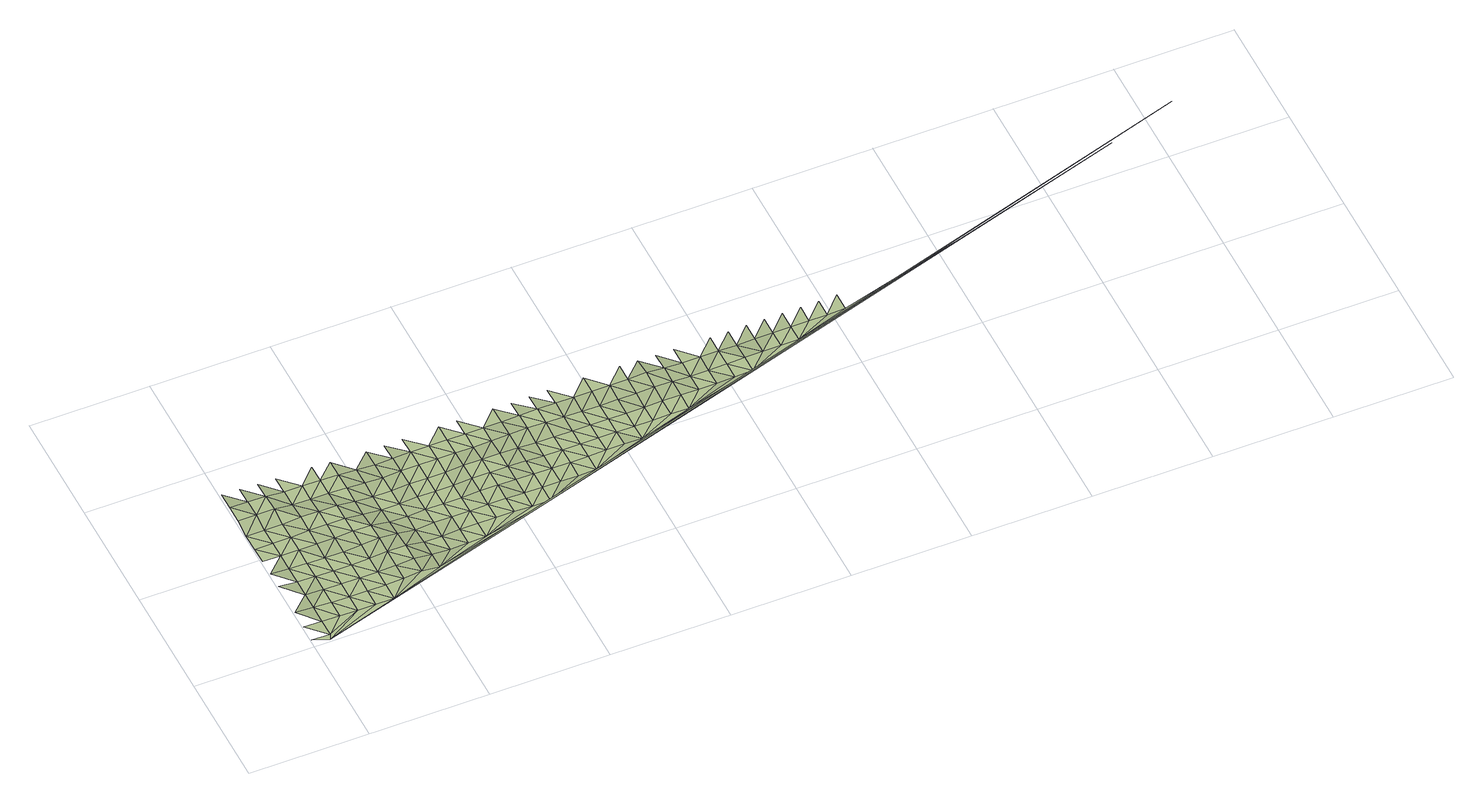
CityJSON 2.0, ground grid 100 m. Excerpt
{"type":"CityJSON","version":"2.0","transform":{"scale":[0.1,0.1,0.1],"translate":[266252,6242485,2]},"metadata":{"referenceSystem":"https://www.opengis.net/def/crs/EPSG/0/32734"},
"CityObjects":{
"terrain1":{"type":"TINRelief","geometry":[{"type":"CompositeSurface","lod":"1","boundaries":[[[0,1,2]],[[3,0,4]],[[5,4,6]],[[7,5,6]],[[4,0,8]],[[0,2,9]],[[8,6,4]],[[10,11,7]],[[12,10,13]],[[14,7,6]],[[6,8,15]],[[8,0,9]],[[16,17,18]],[[16,12,13]],[[14,6,15]],[[10,7,19]],[[20,17,21]],[[19,13,10]],[[21,17,16]],[[19,7,14]],[[15,8,9]],[[9,2,22]],[[23,20,24]],[[20,21,25]],[[26,16,13]],[[15,27,14]],[[13,19,28]],[[24,29,23]],[[24,20,25]],[[27,15,9]],[[26,13,28]],[[21,16,30]],[[14,31,19]],[[32,29,33]],[[34,22,2]],[[31,14,27]],[[30,25,21]],[[33,29,24]],[[30,16,26]],[[28,19,35]],[[27,9,22]],[[35,19,31]],[[36,24,25]],[[28,37,26]],[[25,30,38]],[[37,28,35]],[[31,27,39]],[[36,25,38]],[[22,40,27]],[[33,24,41]],[[26,42,30]],[[35,31,39]],[[42,26,37]],[[27,40,39]],[[41,43,33]],[[41,24,36]],[[38,30,44]],[[37,35,45]],[[44,30,42]],[[22,34,40]],[[39,45,35]],[[38,46,36]],[[46,38,44]],[[42,37,47]],[[39,40,48]],[[45,49,37]],[[36,50,41]],[[34,48,40]],[[42,47,44]],[[50,36,46]],[[37,49,47]],[[51,45,39]],[[52,41,53]],[[48,51,39]],[[53,41,50]],[[46,44,54]],[[55,49,45]],[[44,47,56]],[[51,55,45]],[[46,54,50]],[[57,48,34]],[[44,56,54]],[[49,58,47]],[[48,57,51]],[[49,55,58]],[[50,59,53]],[[47,60,56]],[[50,54,61]],[[60,47,58]],[[62,53,59]],[[51,63,55]],[[50,61,59]],[[51,57,64]],[[57,34,65]],[[56,66,54]],[[56,60,66]],[[51,64,63]],[[58,55,67]],[[54,68,61]],[[60,58,67]],[[68,54,66]],[[67,55,63]],[[65,64,57]],[[69,65,34]],[[59,61,70]],[[60,71,66]],[[61,68,72]],[[63,64,73]],[[71,60,67]],[[34,2,74]],[[61,72,70]],[[73,64,65]],[[68,66,75]],[[75,66,71]],[[76,67,63]],[[77,59,70]],[[63,73,78]],[[68,79,72]],[[67,76,71]],[[68,75,79]],[[76,63,78]],[[73,65,80]],[[70,72,81]],[[72,79,82]],[[75,71,83]],[[80,78,73]],[[71,76,84]],[[80,65,69]],[[72,82,81]],[[79,75,83]],[[71,84,83]],[[76,78,85]],[[86,70,81]],[[78,80,87]],[[79,88,82]],[[85,84,76]],[[88,79,83]],[[85,78,87]],[[81,82,89]],[[69,90,80]],[[84,91,83]],[[89,82,88]],[[87,80,90]],[[84,85,91]],[[81,92,86]],[[93,88,83]],[[92,81,89]],[[87,94,85]],[[83,91,93]],[[94,87,90]],[[95,90,69]],[[96,89,88]],[[91,85,97]],[[93,98,88]],[[34,74,69]],[[97,85,94]],[[89,96,92]],[[96,88,98]],[[99,93,91]],[[90,95,94]],[[99,91,97]],[[95,69,100]],[[92,96,101]],[[102,98,93]],[[93,99,103]],[[104,97,94]],[[92,101,105]],[[94,95,106]],[[93,103,102]],[[96,98,107]],[[97,104,99]],[[94,106,104]],[[107,101,96]],[[107,98,102]],[[103,99,108]],[[100,106,95]],[[99,104,109]],[[101,110,105]],[[110,101,107]],[[99,109,108]],[[111,102,103]],[[104,106,112]],[[106,100,113]],[[103,108,111]],[[114,107,102]],[[112,109,104]],[[106,113,112]],[[114,102,111]],[[115,110,107]],[[100,69,74]],[[109,116,108]],[[109,112,117]],[[110,115,118]],[[113,100,119]],[[115,107,114]],[[109,117,116]],[[111,108,120]],[[113,119,112]],[[108,116,120]],[[114,111,121]],[[117,112,122]],[[119,122,112]],[[123,119,100]],[[114,121,115]],[[121,111,120]],[[116,117,124]],[[122,125,117]],[[126,127,115]],[[126,115,121]],[[117,125,124]],[[128,120,116]],[[119,123,122]],[[123,100,129]],[[116,124,128]],[[130,121,120]],[[122,131,125]],[[122,123,132]],[[121,130,126]],[[130,120,128]],[[122,132,131]],[[124,125,133]],[[74,129,100]],[[126,130,134]],[[125,131,133]],[[135,128,124]],[[129,132,123]],[[126,134,136]],[[124,133,135]],[[130,128,137]],[[131,132,138]],[[138,132,129]],[[137,134,130]],[[137,128,135]],[[139,133,131]],[[139,131,138]],[[134,140,136]],[[133,141,135]],[[134,137,140]],[[139,141,133]],[[138,129,142]],[[137,135,143]],[[141,144,135]],[[142,129,74]],[[145,139,138]],[[140,137,143]],[[143,135,144]],[[139,145,141]],[[145,138,142]],[[146,147,140]],[[146,140,143]],[[141,148,144]],[[141,145,149]],[[150,142,74]],[[141,149,148]],[[151,143,144]],[[145,142,152]],[[143,151,146]],[[151,144,148]],[[152,149,145]],[[152,142,150]],[[153,150,74]],[[148,149,154]],[[146,151,155]],[[154,149,152]],[[146,155,156]],[[151,148,157]],[[148,154,158]],[[159,152,150]],[[74,160,153]],[[157,155,151]],[[157,148,158]],[[159,150,153]],[[154,152,161]],[[162,156,155]],[[161,158,154]],[[162,155,157]],[[161,152,159]],[[163,157,158]],[[153,160,159]],[[158,161,164]],[[162,157,163]],[[163,158,164]],[[159,165,161]],[[165,159,160]],[[166,167,162]],[[164,161,168]],[[166,162,163]],[[168,161,165]],[[164,169,163]],[[169,164,168]],[[165,160,170]],[[171,166,163]],[[170,168,165]],[[171,163,169]],[[166,172,173]],[[174,169,168]],[[166,171,172]],[[174,168,170]],[[175,170,160]],[[171,169,176]],[[176,169,174]],[[171,177,172]],[[176,178,171]],[[174,170,179]],[[160,180,175]],[[177,181,172]],[[171,178,177]],[[179,176,174]],[[179,170,175]],[[178,176,182]],[[182,176,179]],[[74,183,160]],[[177,178,184]],[[175,180,179]],[[182,185,178]],[[178,185,184]],[[179,186,182]],[[186,179,180]],[[187,177,184]],[[188,185,182]],[[188,182,186]],[[189,184,185]],[[185,188,190]],[[186,180,191]],[[184,189,187]],[[185,190,189]],[[188,186,192]],[[190,188,192]],[[192,186,191]],[[193,191,180]],[[190,194,189]],[[180,160,183]],[[190,192,194]],[[189,194,195]],[[196,192,191]],[[197,193,180]],[[189,195,198]],[[196,191,193]],[[194,192,199]],[[195,194,199]],[[199,192,196]],[[199,200,195]],[[2,201,74]],[[202,196,193]],[[195,200,203]],[[202,193,197]],[[204,199,196]],[[199,204,200]],[[204,196,202]],[[203,200,205]],[[197,180,183]],[[205,200,204]],[[197,206,202]],[[202,206,204]],[[207,205,204]],[[207,204,206]],[[208,206,197]],[[205,209,210]],[[209,205,207]],[[206,208,207]],[[208,197,211]],[[209,207,212]],[[207,208,213]],[[212,214,209]],[[207,213,212]],[[211,197,183]],[[211,213,208]],[[215,212,213]],[[213,211,216]],[[213,216,215]],[[215,217,212]],[[216,211,183]],[[216,218,215]],[[183,218,216]],[[218,219,215]],[[220,215,219]],[[218,183,221]],[[219,218,221]],[[219,221,222]],[[223,221,183]],[[224,219,222]],[[225,222,221]],[[226,223,183]],[[225,221,223]],[[227,222,225]],[[228,225,223]],[[228,223,226]],[[229,225,228]],[[74,230,183]],[[228,226,231]],[[232,228,231]],[[233,231,226]],[[234,233,226]],[[235,231,233]],[[183,236,226]],[[237,233,234]],[[226,236,234]]]}]}
},
"vertices":[
[152,50,24],[2,50,29],[133,4,24],[2,200,32],[152,200,26],[2,355,42],[152,355,29],[152,500,30],[302,200,22],[452,200,17],[152,650,30],[2,650,45],[2,800,40],[152,800,30],[302,500,23],[302,355,23],[152,950,29],[2,1095,28],[2,950,31],[302,650,24],[2,1245,28],[152,1095,27],[602,200,17],[2,1395,55],[152,1395,55],[152,1245,27],[302,950,27],[452,355,18],[302,800,24],[2,1545,61],[302,1095,27],[452,500,20],[2,1695,52],[152,1545,53],[752,200,17],[452,650,20],[302,1395,53],[452,800,22],[302,1245,27],[602,500,20],[602,355,18],[302,1545,47],[452,950,29],[152,1695,45],[452,1095,42],[602,650,20],[452,1245,42],[602,950,29],[752,355,19],[602,800,22],[452,1395,31],[752,500,21],[302,1695,40],[452,1545,33],[602,1245,42],[752,650,24],[602,1095,42],[902,355,24],[752,800,31],[602,1545,33],[752,950,41],[602,1395,31],[452,1695,31],[902,650,37],[902,500,28],[1053,355,38],[752,1095,40],[902,800,42],[752,1245,40],[1203,355,18],[752,1545,28],[902,950,37],[752,1395,27],[1053,500,41],[2254,650,11],[902,1095,20],[1053,800,26],[752,1695,26],[1053,650,38],[902,1245,20],[1203,500,15],[902,1545,23],[902,1395,23],[1053,1095,4],[1053,950,10],[1203,800,2],[902,1695,20],[1203,650,9],[1053,1245,4],[1053,1395,13],[1353,500,5],[1203,950,3],[1053,1545,13],[1203,1095,6],[1353,650,9],[1503,500,16],[1203,1395,2],[1353,800,16],[1203,1245,6],[1353,950,16],[1653,500,17],[1203,1545,2],[1353,1245,15],[1353,1095,15],[1503,800,15],[1203,1695,4],[1503,650,16],[1353,1395,14],[1503,1095,13],[1503,950,13],[1353,1545,10],[1503,1245,13],[1653,800,15],[1653,650,18],[1503,1395,15],[1503,1545,16],[1653,1095,13],[1653,950,12],[1353,1695,1],[1804,650,18],[1653,1245,13],[1653,1395,16],[1804,800,18],[1954,650,18],[1804,1095,23],[1804,950,22],[1653,1545,16],[1503,1695,11],[1804,1245,23],[2104,650,12],[1804,1395,14],[1954,950,22],[1954,800,18],[1954,1095,23],[1804,1545,18],[1954,1245,23],[1804,1695,18],[1954,1395,14],[2104,800,12],[2104,950,17],[1954,1545,18],[2104,1095,25],[2254,800,12],[2104,1395,16],[2104,1245,25],[2254,950,13],[2104,1545,16],[1954,1695,18],[2254,1245,18],[2254,1095,18],[2404,800,12],[2254,1395,26],[2404,950,10],[2555,800,7],[2404,1095,11],[2254,1545,17],[2254,1695,17],[2404,1395,28],[2404,1245,11],[2555,950,8],[2705,800,11],[2555,1095,8],[2404,1545,24],[2555,1395,23],[2555,1245,8],[2705,950,11],[2555,1545,28],[2404,1695,15],[2705,1095,9],[2705,1245,9],[2855,950,15],[2705,1395,19],[2705,1545,29],[2555,1695,19],[2855,1095,11],[3005,950,15],[2855,1245,11],[2855,1545,28],[2855,1395,15],[3005,1095,10],[3155,950,10],[2705,1695,24],[3005,1245,10],[4207,1245,19],[3005,1545,26],[3005,1395,12],[3155,1095,8],[3005,1695,30],[3155,1245,8],[3155,1545,28],[3155,1395,15],[3306,1095,8],[3306,1245,8],[3456,1095,10],[3306,1395,15],[3306,1545,28],[3456,1245,10],[3606,1095,10],[3306,1695,28],[3456,1395,20],[3456,1545,36],[8240,2465,54],[3606,1245,10],[3456,1695,23],[3606,1395,17],[3606,1545,22],[3756,1245,7],[3756,1395,9],[3906,1245,7],[3756,1545,14],[3606,1695,16],[4057,1245,14],[3906,1545,15],[3906,1395,8],[3756,1695,17],[4057,1545,11],[4057,1395,14],[4057,1695,13],[4207,1395,20],[4207,1545,7],[4207,1695,13],[4357,1395,23],[4357,1545,14],[4507,1395,20],[4357,1695,19],[4507,1545,15],[4657,1395,20],[4507,1695,22],[4657,1545,15],[4657,1695,22],[7661,2290,16],[4808,1545,16],[4808,1695,22],[4958,1545,18],[5108,1545,24],[4958,1695,21],[6159,1845,8],[5108,1695,27]
]}
